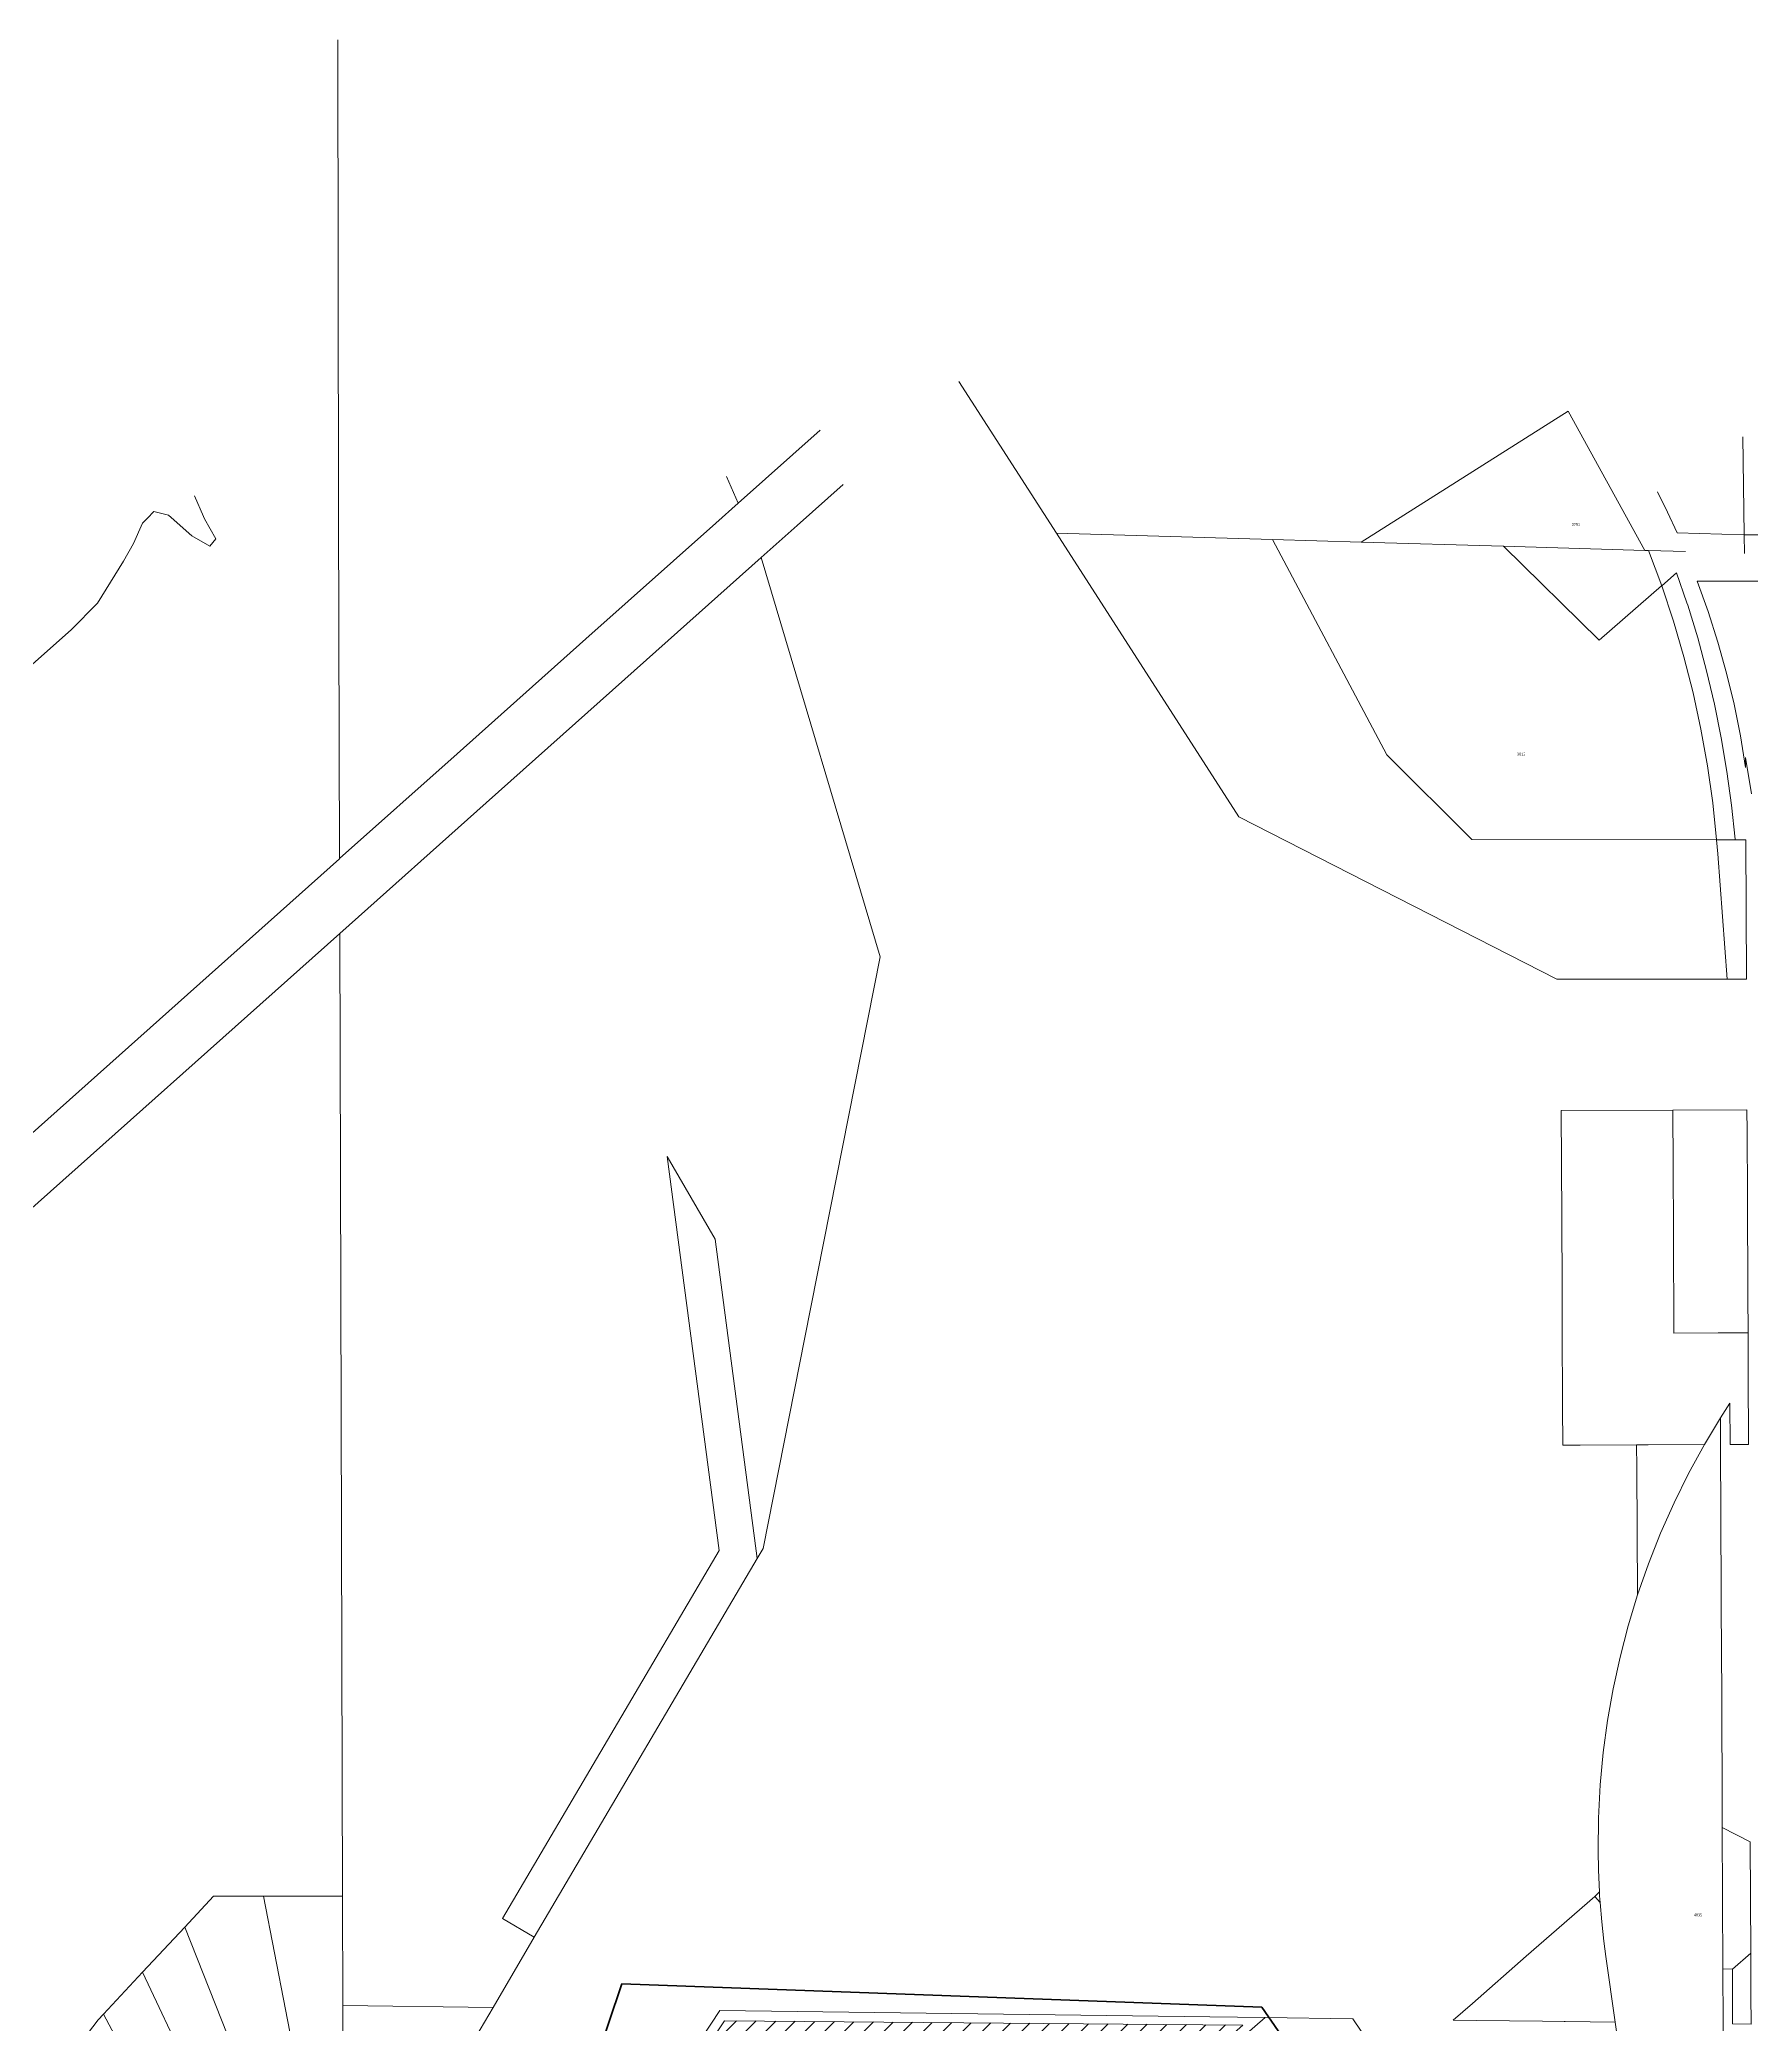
# Model space of a CAD drawing. Header units: feet. Extents: x 2819410 to 2831754, y 974571 to 993150.
# Drawn here: x 2824562 to 2827631, y 989590 to 993150 of the extents above; entities that cross this region are included whole.
import ezdxf
from ezdxf.enums import TextEntityAlignment as Align
from ezdxf.lldxf.tags import DXFTag

# ---------------------------------------------------------------- set-up
doc = ezdxf.new("R2010")
doc.units = ezdxf.units.FT
doc.header["$LTSCALE"] = 0.015
doc.header["$MEASUREMENT"] = 0
for name, color, linetype in [('ADDRESSES', 7, 'Continuous'), ('NOTES', 7, 'Continuous'), ('TAIL', 1, 'MST')]:
    doc.layers.add(name, color=color, linetype=linetype)
doc.layers.add('Dakota County Parcels', color=7, linetype='Continuous', lineweight=5)
doc.layers.add('Route_1_PSAs', color=3, linetype='Continuous', lineweight=100)
doc.styles.add('Line', font='txt.shx', dxfattribs={"height": 3})
doc.styles.add('SIMPLEX', font='times.ttf', dxfattribs={"width": 0.8})
tags = doc.linetypes.add('MST', pattern='A,5,-5,5,-5,["TAIL",Line,S=1.5,R=0,X=0,Y=-1.5],-20', length=40).pattern_tags.tags
tags[10] = DXFTag(74, 10)

# ---------------------------------------------------------------- blocks, each defined once
blk = doc.blocks.new('ACMAP_ANN_TEMPLATE_AddressEagan')
at = {"layer": 'ADDRESSES', "style": 'SIMPLEX', "width": 0.8}
blk.add_attdef('ADDRESS', text='', height=5, dxfattribs=at).set_placement((0, 0), align=Align.CENTER)

msp = doc.modelspace()

# ---------------------------------------------------------------- hatches: boundary and pattern name
at = {"layer": 'TAIL', "lineweight": 5, "ltscale": 50}
h = msp.add_hatch(dxfattribs=at)
h.set_pattern_fill('ANSI31', color=5, scale=200)
h.paths.add_polyline_path([(2824663.8, 986516.6), (2825119.3, 986520.8), (2825119.5, 986333.1), (2825932.9, 986337.7), (2826219.2, 986836), (2825952.1, 986882.5), (2824993, 986885.1), (2824993, 986901.5), (2824908, 986901.9)])
h.paths.add_polyline_path([(2825609.1, 987931.8), (2826213.4, 988269.6), (2825841.9, 988268.2)])
h.paths.add_polyline_path([(2825316.1, 988431.7), (2825300.1, 988365.6), (2825363.9, 988293), (2825668.6, 988291.4), (2825950.1, 988660.4), (2825872.7, 988725)])
h.paths.add_polyline_path([(2826313.8, 988882.1), (2826358.6, 988842.8), (2826818.3, 989084.1), (2826835.7, 989062.2), (2827037.6, 989174.2), (2826885.1, 989399.2), (2826612.6, 989164.7), (2826392.3, 988956)])
h.paths.add_polyline_path([(2825327.2, 988472.5), (2825866.2, 988757.9), (2826166.1, 989082.2), (2826431.2, 989334.4), (2826719.6, 989589.2), (2825790.2, 989597), (2825520.1, 989188.8)])
h.paths.add_polyline_path([(2826329.7, 988793), (2826288, 988829.7), (2826189.5, 988722.3), (2826023.4, 988525.1), (2825842.6, 988300.7), (2825856.9, 988290.1), (2826240.7, 988286.9), (2826541.8, 988496.2)])
h.paths.add_polyline_path([(2825296.5, 987494.8), (2825001.5, 987050.8), (2825158.2, 987002.9), (2825297.8, 987001.5), (2825296.8, 987026.6)])

# ---------------------------------------------------------------- linework, layer by layer
at = {"layer": 'Dakota County Parcels', "lineweight": 5}
for p, q in [((2825097.9, 992302.6), (2825096.5, 993149.7)), ((2826210.4, 992536.9), (2826385.2, 992264.8)), ((2826931.7, 992248.7), (2827302.5, 992483.3)), ((2827302.5, 992483.3), (2827439.9, 992233.7)), ((2825814.5, 992318.2), (2825961.7, 992449.2)), ((2827615.7, 992437.2), (2827618.4, 992261.5)), ((2825793.3, 992366.2), (2825814.5, 992318.2)), ((2826002.8, 992352), (2825920.2, 992278.4)), ((2824855.8, 992294.7), (2824839.7, 992331.8)), ((2825814.5, 992318.2), (2825774.6, 992282.7)), ((2827462.6, 992338.6), (2827481, 992302.1)), ((2824730.2, 992246), (2824746.6, 992282.4)), ((2824746.6, 992282.4), (2824755.2, 992291.3)), ((2824755.2, 992291.3), (2824766.8, 992303.5)), ((2824766.8, 992303.5), (2824792.9, 992297.1)), ((2824792.9, 992297.1), (2824797.8, 992292.8)), ((2824797.8, 992292.8), (2824834.8, 992259.9)), ((2824857.6, 992290.5), (2824855.8, 992294.7)), ((2824878, 992254.6), (2824857.6, 992290.5)), ((2825099.8, 991681.1), (2825097.9, 992302.6)), ((2825541.6, 992075), (2825774.6, 992282.7)), ((2825855.9, 992221), (2825920.2, 992278.4)), ((2827481, 992302.1), (2827498.3, 992265)), ((2824712.1, 992214.3), (2824730.2, 992246)), ((2824834.8, 992259.9), (2824867.3, 992241.2)), ((2824867.3, 992241.2), (2824878, 992254.6)), ((2826385.2, 992264.8), (2826711.9, 991756.1)), ((2826385.2, 992264.8), (2826772.4, 992253.4)), ((2826772.4, 992253.4), (2826931.7, 992248.7)), ((2826772.4, 992253.4), (2826977.5, 991867.1)), ((2826931.7, 992248.7), (2827186.7, 992241.2)), ((2827186.7, 992241.2), (2827358.5, 992073)), ((2827186.7, 992241.2), (2827439.9, 992233.7)), ((2827618.4, 992261.5), (2827498.3, 992265)), ((2827618.4, 992261.5), (2827722.7, 992261.4)), ((2827618.9, 992228.5), (2827618.4, 992261.5)), ((2824665.8, 992139.2), (2824712.1, 992214.3)), ((2825855.9, 992221), (2825611.4, 992002.8)), ((2826069.2, 991504.8), (2825855.9, 992221)), ((2827439.9, 992233.7), (2827446.8, 992233.5)), ((2827470.4, 992170.4), (2827446.8, 992233.5)), ((2827446.8, 992233.5), (2827512.8, 992231.6)), ((2827358.5, 992073), (2827470.3, 992170.3)), ((2827470.3, 992170.3), (2827470.4, 992170.4)), ((2827470.4, 992170.4), (2827497.1, 992193.6)), ((2827491.4, 992107), (2827470.4, 992170.4)), ((2827497.1, 992193.6), (2827497.1, 992193.6)), ((2827515.6, 992139.5), (2827497.1, 992193.6)), ((2827534.2, 992178.5), (2827619.1, 992178.5)), ((2827553.8, 992124.3), (2827534.2, 992178.5)), ((2827974.1, 992178.1), (2827619.1, 992178.5)), ((2824618.6, 992091.4), (2824665.8, 992139.2)), ((2827517, 992135.3), (2827515.6, 992139.5)), ((2827534.9, 992076.7), (2827517, 992135.3)), ((2824543.6, 992025.1), (2824618.6, 992091.4)), ((2827510.1, 992042.9), (2827491.4, 992107)), ((2827571.3, 992069.4), (2827553.8, 992124.3)), ((2825310.4, 991868.9), (2825541.6, 992075)), ((2827550.9, 992017.6), (2827534.9, 992076.7)), ((2827586.8, 992013.9), (2827571.3, 992069.4)), ((2827526.5, 991978.2), (2827510.1, 992042.9)), ((2825611.4, 992002.8), (2825362.8, 991781.1)), ((2827565, 991958), (2827550.9, 992017.6)), ((2827600.2, 991957.8), (2827586.8, 992013.9)), ((2827540.6, 991912.9), (2827526.5, 991978.2)), ((2827577.1, 991897.9), (2827565, 991958)), ((2827611.5, 991901.2), (2827600.2, 991957.8)), ((2827552.4, 991847.2), (2827540.6, 991912.9)), ((2827587.3, 991837.5), (2827577.1, 991897.9)), ((2827620.6, 991844.3), (2827611.5, 991901.2)), ((2825099.8, 991681.1), (2825310.4, 991868.9)), ((2826977.5, 991867.1), (2827129.7, 991715.3)), ((2827561.8, 991781.1), (2827552.4, 991847.2)), ((2827620.6, 991844.3), (2827620.5, 991862.1)), ((2827631.5, 991797), (2827620.5, 991862.1)), ((2827595.6, 991776.8), (2827587.3, 991837.5)), ((2825362.8, 991781.1), (2825100.2, 991546.9)), ((2827568.9, 991714.7), (2827561.8, 991781.1)), ((2827601.9, 991715.9), (2827595.6, 991776.8)), ((2826711.9, 991756.1), (2827282.3, 991465.1)), ((2827129.7, 991715.3), (2827568.8, 991714.7)), ((2827568.8, 991714.7), (2827568.9, 991714.7)), ((2827570.9, 991689.4), (2827568.9, 991714.7)), ((2827568.9, 991714.7), (2827602, 991714.6)), ((2827602, 991714.6), (2827601.9, 991715.9)), ((2827602, 991714.6), (2827621.2, 991714.6)), ((2827622.3, 991464.6), (2827621.2, 991714.6)), ((2822750.3, 989585.9), (2825099.8, 991680.5)), ((2825099.8, 991680.5), (2825099.8, 991681.1)), ((2827588, 991464.7), (2827570.9, 991689.4)), ((2822903.3, 989588.4), (2825100.2, 991546.9)), ((2825100.2, 991546.9), (2825105.3, 989820.4)), ((2825100.2, 991546.9), (2825100.2, 991546.9)), ((2825934.2, 990822.4), (2826069.2, 991504.8)), ((2827282.3, 991465.1), (2827588, 991464.7)), ((2827588, 991464.7), (2827613.5, 991464.7)), ((2827613.5, 991464.7), (2827622.3, 991464.6)), ((2827622.3, 991464.6), (2827622.3, 991464.6)), ((2827290.3, 991229.1), (2827490.3, 991230)), ((2827291.2, 991037.1), (2827290.3, 991229.1)), ((2827490.3, 991230), (2827623.3, 991230.6)), ((2827490.8, 991129.9), (2827490.3, 991230)), ((2827623.5, 991191.7), (2827623.3, 991230.6)), ((2827624, 991075.9), (2827623.5, 991191.7)), ((2825687, 991146.7), (2825773.2, 990998.6)), ((2825780.4, 990440), (2825687, 991146.7)), ((2827491.3, 991010.5), (2827490.8, 991129.9)), ((2827624.8, 990898.4), (2827624, 991075.9)), ((2827291.8, 990912), (2827291.2, 991037.1)), ((2825773.2, 990998.6), (2825848.8, 990426.1)), ((2827492.1, 990830), (2827491.3, 991010.5)), ((2827292.1, 990840.1), (2827291.8, 990912)), ((2827625.1, 990830.6), (2827624.8, 990898.4)), ((2825859.3, 990443.9), (2825934.2, 990822.4)), ((2827292.7, 990699), (2827292.1, 990840.1)), ((2827571.7, 990830.4), (2827492.1, 990830)), ((2827625.1, 990830.6), (2827571.7, 990830.4)), ((2827625.5, 990725.7), (2827625.1, 990830.6)), ((2827575.8, 990678.2), (2827592.7, 990704.5)), ((2827592.7, 990704.5), (2827593, 990630.5)), ((2827625.8, 990664.1), (2827625.5, 990725.7)), ((2827293, 990629.2), (2827292.7, 990699)), ((2827575.8, 990678.2), (2827547, 990630.3)), ((2827575.8, 990678.2), (2827576, 990630.4)), ((2827625.9, 990647.2), (2827625.8, 990664.1)), ((2827626, 990630.6), (2827625.9, 990647.2)), ((2827293, 990629.2), (2827324.1, 990629.3)), ((2827324.1, 990629.3), (2827425.3, 990629.7)), ((2827425.3, 990629.7), (2827446.1, 990629.8)), ((2827425.6, 990589.3), (2827425.3, 990629.7)), ((2827446.1, 990629.8), (2827547, 990630.3)), ((2827547, 990630.3), (2827518.7, 990578.5)), ((2827547, 990630.3), (2827547.1, 990630.3)), ((2827576, 990630.4), (2827576, 990630.4)), ((2827576, 990630.4), (2827577.7, 990234)), ((2827593, 990630.5), (2827625.4, 990630.6)), ((2827625.4, 990630.6), (2827626, 990630.6)), ((2827427.1, 990360.8), (2827425.6, 990589.3)), ((2827518.7, 990578.5), (2827492.5, 990525.5)), ((2827492.5, 990525.5), (2827468.4, 990471.5)), ((2827468.4, 990471.5), (2827446.6, 990416.6)), ((2825392.1, 989780), (2825780.4, 990440)), ((2825449, 989746.5), (2825848.8, 990426.1)), ((2825848.8, 990426.1), (2825859.3, 990443.9)), ((2827446.6, 990416.6), (2827427.1, 990360.8)), ((2827427.1, 990360.8), (2827410.3, 990305.3)), ((2827410.3, 990305.3), (2827395.6, 990249.2)), ((2827395.6, 990249.2), (2827383.3, 990192.4)), ((2827577.7, 990234), (2827577.9, 990206.1)), ((2827577.9, 990206.1), (2827578.4, 990094.3)), ((2827383.3, 990192.4), (2827373.2, 990135.3)), ((2827373.2, 990135.3), (2827365.5, 990077.8)), ((2827365.5, 990077.8), (2827360, 990020)), ((2827578.4, 990094.3), (2827578.5, 990061.2)), ((2827578.5, 990061.2), (2827578.6, 990027.1)), ((2827578.6, 990027.1), (2827578.9, 989973.9)), ((2827360, 990020), (2827356.9, 989960.4)), ((2827356.9, 989960.4), (2827356.2, 989900.8)), ((2827578.9, 989973.9), (2827579, 989943.7)), ((2827579, 989943.7), (2827629.1, 989918)), ((2827579, 989943.7), (2827580.1, 989689.7)), ((2827356.2, 989900.8), (2827356.9, 989868.2)), ((2827630, 989718), (2827629.1, 989918)), ((2827356.9, 989868.2), (2827356.9, 989866.8)), ((2827356.9, 989866.8), (2827358.7, 989828.3)), ((2824873.9, 989820.4), (2824822.1, 989764.8)), ((2824963.5, 989820.4), (2824873.9, 989820.4)), ((2824963.5, 989820.4), (2825033, 989461.5)), ((2825105.3, 989820.4), (2824963.5, 989820.4)), ((2825105.9, 989624.5), (2825105.3, 989820.4)), ((2827272.7, 989752), (2827350.4, 989819.8)), ((2827350.4, 989819.8), (2827358.7, 989828.3)), ((2827350.4, 989819.8), (2827360, 989808.7)), ((2827358.7, 989828.3), (2827359.1, 989821.1)), ((2827359.1, 989821.1), (2827360, 989808.7)), ((2825392.1, 989780), (2825449, 989746.5)), ((2827360, 989808.7), (2827363, 989774.2)), ((2824822.1, 989764.8), (2824746.7, 989684)), ((2824822.1, 989764.8), (2824969.8, 989392.2)), ((2825375, 989620.8), (2825449, 989746.5)), ((2827227.5, 989712.5), (2827272.7, 989752)), ((2827363, 989774.2), (2827366.8, 989739.7)), ((2827130.9, 989628.1), (2827227.5, 989712.5)), ((2827366.8, 989739.7), (2827370.4, 989712.3)), ((2827370.4, 989712.3), (2827387.1, 989594.2)), ((2827597.1, 989689.4), (2827630, 989718)), ((2827630.3, 989642.8), (2827630, 989718)), ((2824746.7, 989684), (2824676.4, 989608.6)), ((2824746.7, 989684), (2824898.2, 989361.4)), ((2827580.1, 989689.7), (2827580.1, 989689.7)), ((2827580.1, 989689.7), (2827597.1, 989689.4)), ((2827580.1, 989689.7), (2827580.6, 989591.7)), ((2827597.6, 989591.4), (2827597.1, 989689.4)), ((2827630.6, 989591), (2827630.3, 989642.8)), ((2824676.4, 989608.6), (2824667, 989598.5)), ((2824676.4, 989608.6), (2824828.4, 989325.8)), ((2825105.8, 989468.4), (2825105.9, 989624.5)), ((2825375, 989620.8), (2825105.9, 989624.5)), ((2825247.4, 989403.9), (2825375, 989620.8)), ((2825749.4, 989566), (2825781.9, 989615.5)), ((2825781.9, 989615.5), (2826660.4, 989603.9)), ((2826660.4, 989603.9), (2826759.5, 989602.6)), ((2826699, 989549.8), (2826759.5, 989602.6)), ((2826759.5, 989602.6), (2826916.7, 989600.5)), ((2826916.7, 989600.5), (2826916.7, 989600.5)), ((2826916.7, 989600.5), (2826982.7, 989502.3)), ((2827096.5, 989598.1), (2827130.9, 989628.1)), ((2824667, 989598.5), (2824580.7, 989486.3)), ((2827096.5, 989598.1), (2827138.5, 989597.5)), ((2827138.5, 989597.5), (2827256.9, 989596)), ((2827256.9, 989596), (2827295.5, 989595.4)), ((2827295.5, 989595.4), (2827297.2, 989595.4)), ((2827297.2, 989595.4), (2827387.1, 989594.2)), ((2827387.1, 989594.2), (2827427.1, 989312.6)), ((2827582.1, 989241.3), (2827580.6, 989591.7)), ((2827597.6, 989591.4), (2827630.6, 989591))]:
    msp.add_line(p, q, dxfattribs=at)
at = {"layer": 'NOTES', "color": 5, "lineweight": 5, "ltscale": 50, "flags": 128}
msp.add_lwpolyline([(2825327.2, 988472.5), (2825866.2, 988757.9), (2826166.1, 989082.2), (2826431.2, 989334.4), (2826719.6, 989589.2), (2825790.2, 989597), (2825520.1, 989188.8)], close=True, dxfattribs=at)
at = {"layer": 'Route_1_PSAs', "flags": 128}
msp.add_lwpolyline([(2827098, 989121.2), (2826753.3, 989621.4), (2825606.1, 989663), (2825151, 988309.7)], dxfattribs=at)

# ---------------------------------------------------------------- block references
at = {"layer": 'ADDRESSES', "lineweight": 5}
for p, values in [((2827316.5, 992277.8), {'ADDRESS': '3785'}), ((2827218.4, 991865.9), {'ADDRESS': '3815'}), ((2827535.5, 989784.3), {'ADDRESS': '4035'})]:
    msp.add_blockref('ACMAP_ANN_TEMPLATE_AddressEagan', p, dxfattribs=at).add_auto_attribs(values)

doc.saveas('drawing.dxf')
